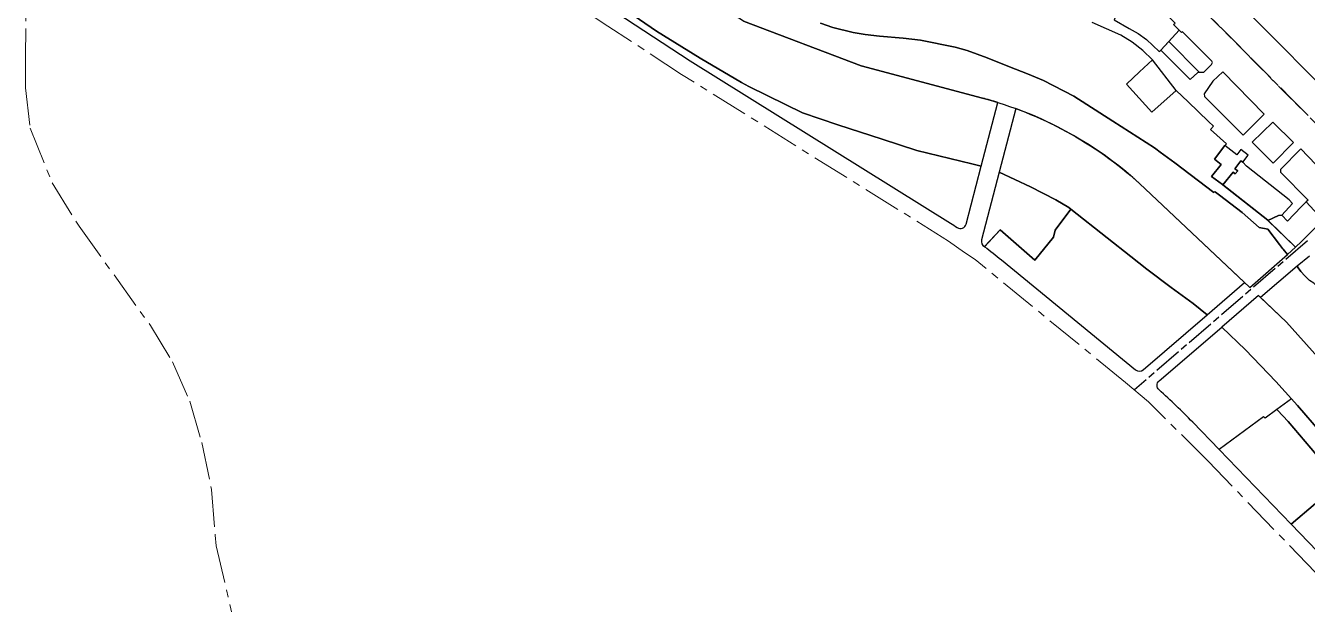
# Model space of a CAD drawing. Header units: millimetres. Extents: x 125232 to 134072, y 142885 to 152835.
# Drawn here: x 126527 to 127612, y 146658 to 147147 of the extents above; entities that cross this region are included whole.
import ezdxf

# ---------------------------------------------------------------- set-up
doc = ezdxf.new("R2010")
doc.units = ezdxf.units.MM
doc.linetypes.add('ACAD_ISO08W100', pattern=[36, 24, -3, 6, -3])
doc.linetypes.add('CENTER', pattern=[50.8, 31.75, -6.35, 6.35, -6.35])
for name, color, linetype in [('commerce', 10, 'Continuous'), ('commerce and residence', 32, 'Continuous'), ('green & plaza', 80, 'Continuous'), ('residence', 2, 'Continuous'), ('residence-bad', 41, 'Continuous'), ('water', 4, 'Continuous'), ('老城北中心线', 7, 'ACAD_ISO08W100')]:
    doc.layers.add(name, color=color, linetype=linetype)
doc.layers.add('school', color=31, linetype='Continuous', lineweight=0)
doc.layers.add('super block', color=6, linetype='CENTER', lineweight=0)

msp = doc.modelspace()

# ---------------------------------------------------------------- linework, layer by layer
at = {"layer": 'commerce'}
for points in [[(127472.8, 147177.2), (127472.6, 147177.3), (127459.6, 147164.2), (127457.7, 147165.5), (127451.1, 147158.4), (127448.8, 147152.5), (127461.5, 147145), (127469, 147140.8), (127476.1, 147135.8), (127486.9, 147125.7), (127488.1, 147126.8), (127503.9, 147143.6), (127499.1, 147148.4), (127500.3, 147149.6)], [(127556.1, 147033.1), (127557.6, 147031.9), (127562.3, 147037.8), (127556, 147042.6), (127552.5, 147038.2), (127542.5, 147046), (127533.6, 147034.5), (127539.4, 147029.9), (127531.2, 147019.9), (127540.4, 147013.1), (127540.7, 147012.8), (127549.4, 147023.6), (127551.3, 147022.1), (127553.4, 147024.6), (127551, 147026.4)], [(127596.1, 146812.6), (127587.1, 146822.2), (127586.5, 146822.8), (127576.5, 146815.5), (127575.2, 146816.5), (127537.7, 146788.8), (127598.7, 146725.7), (127639.9, 146760.7), (127615.2, 146790)]]:
    msp.add_lwpolyline(points, close=True, dxfattribs=at)
at = {"layer": 'commerce and residence'}
for points in [[(127506.6, 147142.4), (127505.7, 147141.7), (127503.9, 147143.6), (127494.9, 147134.1), (127520.8, 147108.1), (127524.7, 147108.2), (127531, 147114.7), (127531.9, 147116.3), (127531.3, 147117.5)], [(127540.8, 147108.4), (127532.4, 147100.5), (127524.9, 147089.7), (127525.3, 147087.5), (127557.9, 147054.9), (127575.7, 147072.5)], [(127583.2, 147065.7), (127565.7, 147048.9), (127583.3, 147031.1), (127600.6, 147048.5)], [(127606.7, 147043.2), (127589.6, 147025.7), (127589.7, 147023.5), (127612.9, 146999.9), (127611.2, 146998.3), (127624.8, 146983.8), (127645.8, 147005), (127642.7, 147008.5), (127640, 147011.2), (127638.6, 147009.9)], [(127560.8, 147028.6), (127557.6, 147031.9), (127556.1, 147033.1), (127551, 147026.4), (127553.4, 147024.6), (127551.3, 147022.1), (127549.4, 147023.6), (127540.7, 147012.8), (127578.7, 146982.8), (127578.9, 146982.6), (127587.9, 146986.8), (127590.6, 146987.2), (127599.8, 146996.9), (127596.8, 147000.2)]]:
    msp.add_lwpolyline(points, close=True, dxfattribs=at)
at = {"layer": 'green & plaza'}
for points in [[(127252.4, 147051.4), (127214.8, 147063.5), (127184.8, 147073.8), (127170.5, 147080.7), (127139.3, 147096.1), (127133.2, 147099.3), (127098.2, 147120.1), (127061.3, 147142.7), (127032.5, 147162.5), (127004.6, 147181.5), (126970.7, 147204.5, -0.011884), (126964.8, 147199.8), (127089.7, 147117.8), (127310, 146980.4, -0.004177), (127315.8, 146976.7), (127315.8, 146976.7), (127315.8, 146976.7), (127315.8, 146976.7), (127315.8, 146976.7, 0.511037), (127323.4, 146979.6), (127336.1, 147028.5), (127328.3, 147030.7), (127281.5, 147041.8)], [(127412.1, 146992.2), (127410.2, 146993.7), (127399.3, 147000), (127378, 147011.1), (127351.4, 147023.6), (127336.4, 146966.3, 0.353029), (127339, 146960.6), (127352.3, 146974.7), (127381.6, 146949.1), (127397.4, 146968.5), (127398.7, 146974.5)], [(127676, 146741), (127664.8, 146754.6), (127648.2, 146774.4), (127623.4, 146803.5), (127604, 146826.2), (127598.8, 146831.9), (127586.5, 146822.8), (127587.1, 146822.2), (127596.1, 146812.6), (127615.2, 146790), (127639.9, 146760.7), (127598.7, 146725.7), (127643, 146679.8, 0.339253), (127661.1, 146677.1), (127706.2, 146702.1), (127699.3, 146713.6), (127688.8, 146726.4)]]:
    msp.add_lwpolyline(points, format="xyb", close=True, dxfattribs=at)
for points in [[(127200, 147149.5), (127210.4, 147146), (127227.6, 147141.8), (127237.9, 147140), (127250, 147138.7), (127270, 147137), (127284.8, 147135.3), (127314, 147129.3), (127324.3, 147126.6), (127341.1, 147120.4), (127360.2, 147112.6), (127375.2, 147106.6), (127388.9, 147101), (127414.5, 147087.9), (127447.6, 147066.8), (127482.9, 147044.1), (127484.1, 147043.3), (127487.8, 147040.5), (127500, 147031.5), (127533.2, 147006.4), (127534, 147007.1), (127534.6, 147006.6), (127537.9, 147004.2), (127557, 146989.5), (127571.6, 146976.6), (127578.9, 146975.3), (127588.8, 146962.3), (127591.3, 146958.9), (127591.7, 146958.3), (127595.5, 146953.9), (127602.3, 146960.2), (127578.7, 146982.8), (127540.4, 147013.1), (127531.2, 147019.9), (127539.4, 147029.9), (127533.6, 147034.5), (127542.5, 147046), (127543.8, 147047.4), (127530.4, 147059.7), (127532.8, 147062.4), (127528.6, 147066.4), (127511.3, 147083.1), (127501.1, 147092.6), (127480.5, 147074.4), (127459.3, 147098), (127470.3, 147108.3), (127481.2, 147118.7), (127472.9, 147126.4), (127464, 147133.5), (127454.4, 147139.5), (127430, 147150.1)], [(127614.1, 146952.6), (127603.7, 146944), (127604.6, 146942.7), (127606.9, 146939.5), (127610.3, 146935.8), (127614.1, 146931.9)]]:
    msp.add_lwpolyline(points, dxfattribs=at)
at = {"layer": 'residence'}
for points in [[(127481.2, 147118.7), (127481.2, 147118.7), (127470.3, 147108.3), (127459.3, 147098), (127480.5, 147074.4), (127501.1, 147092.5)], [(127625.5, 146982.8), (127624.8, 146983.8), (127611.2, 146998.3), (127607.1, 146994.3), (127595.6, 146982.2), (127590.6, 146987.2), (127587.9, 146986.8), (127578.9, 146982.6), (127602.3, 146960.2), (127607.4, 146964.8)]]:
    msp.add_lwpolyline(points, close=True, dxfattribs=at)
for points in [[(127515.5, 146912.3), (127497, 146926), (127476.3, 146941.6), (127462.9, 146952.2), (127442.8, 146968), (127412.1, 146992.2), (127398.7, 146974.5), (127397.4, 146968.5), (127381.6, 146949.1), (127352.3, 146974.7), (127339, 146960.5, -0.010987), (127353.2, 146949.4), (127466.8, 146856.2, 0.364297), (127473.3, 146856.3), (127527.4, 146902.9)], [(127598.8, 146831.9), (127586.5, 146822.8), (127576.5, 146815.5), (127575.2, 146816.5), (127537.7, 146788.8), (127515.2, 146812.1, 0.019245), (127486.8, 146839.3, -0.454214), (127486.8, 146846.9), (127539.9, 146892.5), (127559.9, 146873.3), (127585.6, 146846.3)]]:
    msp.add_lwpolyline(points, format="xyb", close=True, dxfattribs=at)
at = {"layer": 'residence-bad'}
msp.add_lwpolyline([(127494.9, 147134.1), (127488.1, 147126.8), (127513, 147102), (127519.5, 147108), (127520.8, 147108.1)], close=True, dxfattribs=at)
at = {"layer": 'school'}
msp.add_lwpolyline([(127563, 147157.7), (127586.8, 147134), (127642.7, 147077.7)], dxfattribs=at)
at = {"layer": 'super block'}
for points in [[(127705.3, 147409.1), (127593.5, 147449.7), (127533.4, 147465.5), (127398.9, 147428.6), (127252.1, 147434.3), (127301.6, 147384.8), (127760.2, 146923)], [(126527.4, 147195.8), (126527, 147121.8), (126527, 147094.8), (126530.9, 147060.9), (126549.5, 147014.5), (126572.2, 146977.9), (126632.6, 146893.8), (126651.4, 146863), (126666, 146829.8), (126676.2, 146794.8), (126684.3, 146755.2), (126687.6, 146716.4), (126688.3, 146707.3), (126749.7, 146445)], [(127654.6, 146648.3), (127528.2, 146779.1), (127477.8, 146829.1), (127458.3, 146845.6), (127331, 146949.6), (127322.1, 146955.7), (127308.5, 146965.2), (127082.5, 147106.2), (127020, 147147.2), (126939.8, 147199.8)]]:
    msp.add_lwpolyline(points, dxfattribs=at)
at = {"layer": 'water'}
for points in [[(127350.2, 147082.5, 0.010571), (127337.2, 147086.2), (127234.6, 147113.4), (127134.9, 147151.2), (127005.1, 147235.1), (126975.4, 147208.5, -0.009767), (126970.7, 147204.5), (127004.6, 147181.5), (127032.5, 147162.5), (127061.3, 147142.7), (127098.2, 147120.1), (127133.2, 147099.3), (127139.3, 147096.1), (127170.5, 147080.7), (127184.8, 147073.8), (127214.8, 147063.5), (127252.4, 147051.4), (127281.5, 147041.8), (127328.3, 147030.7), (127336.1, 147028.5)], [(127470.3, 147014, 0.096107), (127365.4, 147077.3), (127351.4, 147023.6), (127378, 147011.1), (127399.3, 147000), (127410.2, 146993.7), (127412.1, 146992.2), (127442.8, 146968), (127462.9, 146952.2), (127476.3, 146941.6), (127497, 146926), (127515.5, 146912.3), (127527.4, 146902.9), (127559.1, 146930.2)]]:
    msp.add_lwpolyline(points, format="xyb", close=True, dxfattribs=at)
msp.add_lwpolyline([(127134.9, 147151.2), (127234.6, 147113.4), (127337.2, 147086.2, -0.119417), (127470.3, 147014), (127563.5, 146926), (127595.5, 146953.9), (127591.7, 146958.3), (127591.3, 146958.9), (127588.8, 146962.3), (127578.9, 146975.3), (127571.6, 146976.6), (127557, 146989.5), (127537.9, 147004.2), (127534.6, 147006.6), (127534, 147007.1), (127533.2, 147006.4), (127500, 147031.5), (127487.8, 147040.5), (127484.1, 147043.3), (127482.9, 147044.1), (127447.6, 147066.8), (127414.5, 147087.9), (127388.9, 147101), (127375.2, 147106.6), (127360.2, 147112.6), (127341.1, 147120.4), (127324.3, 147126.6), (127314, 147129.3), (127284.8, 147135.3), (127270, 147137), (127250, 147138.7), (127237.9, 147140), (127227.6, 147141.8), (127210.4, 147146), (127200, 147149.5)], format="xyb", dxfattribs=at)
for points in [[(127676.5, 146866), (127639.4, 146907.2), (127637.2, 146909.2), (127634.5, 146912.1), (127629.9, 146917.3), (127624.3, 146923.1), (127617.7, 146929.7), (127614.1, 146931.9), (127610.3, 146935.8), (127606.9, 146939.5), (127604.6, 146942.7), (127603.7, 146944), (127572.7, 146917.4), (127594.7, 146896.6), (127691.3, 146788.9), (127751, 146726.9), (127751.3, 146726.6), (127783.7, 146745.2), (127778.4, 146750), (127745.3, 146788.1), (127743.5, 146790.1), (127708, 146830.7), (127695.7, 146844.9)], [(127691.3, 146788.9), (127594.7, 146896.6), (127570.8, 146919.1), (127539.9, 146892.5), (127559.9, 146873.3), (127585.6, 146846.3), (127604, 146826.2), (127623.4, 146803.5), (127648.2, 146774.4), (127664.8, 146754.6), (127676, 146741), (127688.8, 146726.4), (127699.3, 146713.6), (127706.2, 146702.1), (127751, 146726.9)]]:
    msp.add_lwpolyline(points, close=True, dxfattribs=at)
at = {"layer": '老城北中心线', "linetype": 'ACAD_ISO08W100', "lineweight": 25}
for p, q in [((127158.6, 147529.2), (127703.1, 146980.6)), ((127612.3, 146965.4), (127465.8, 146839.3))]:
    msp.add_line(p, q, dxfattribs=at)

doc.saveas('drawing.dxf')
